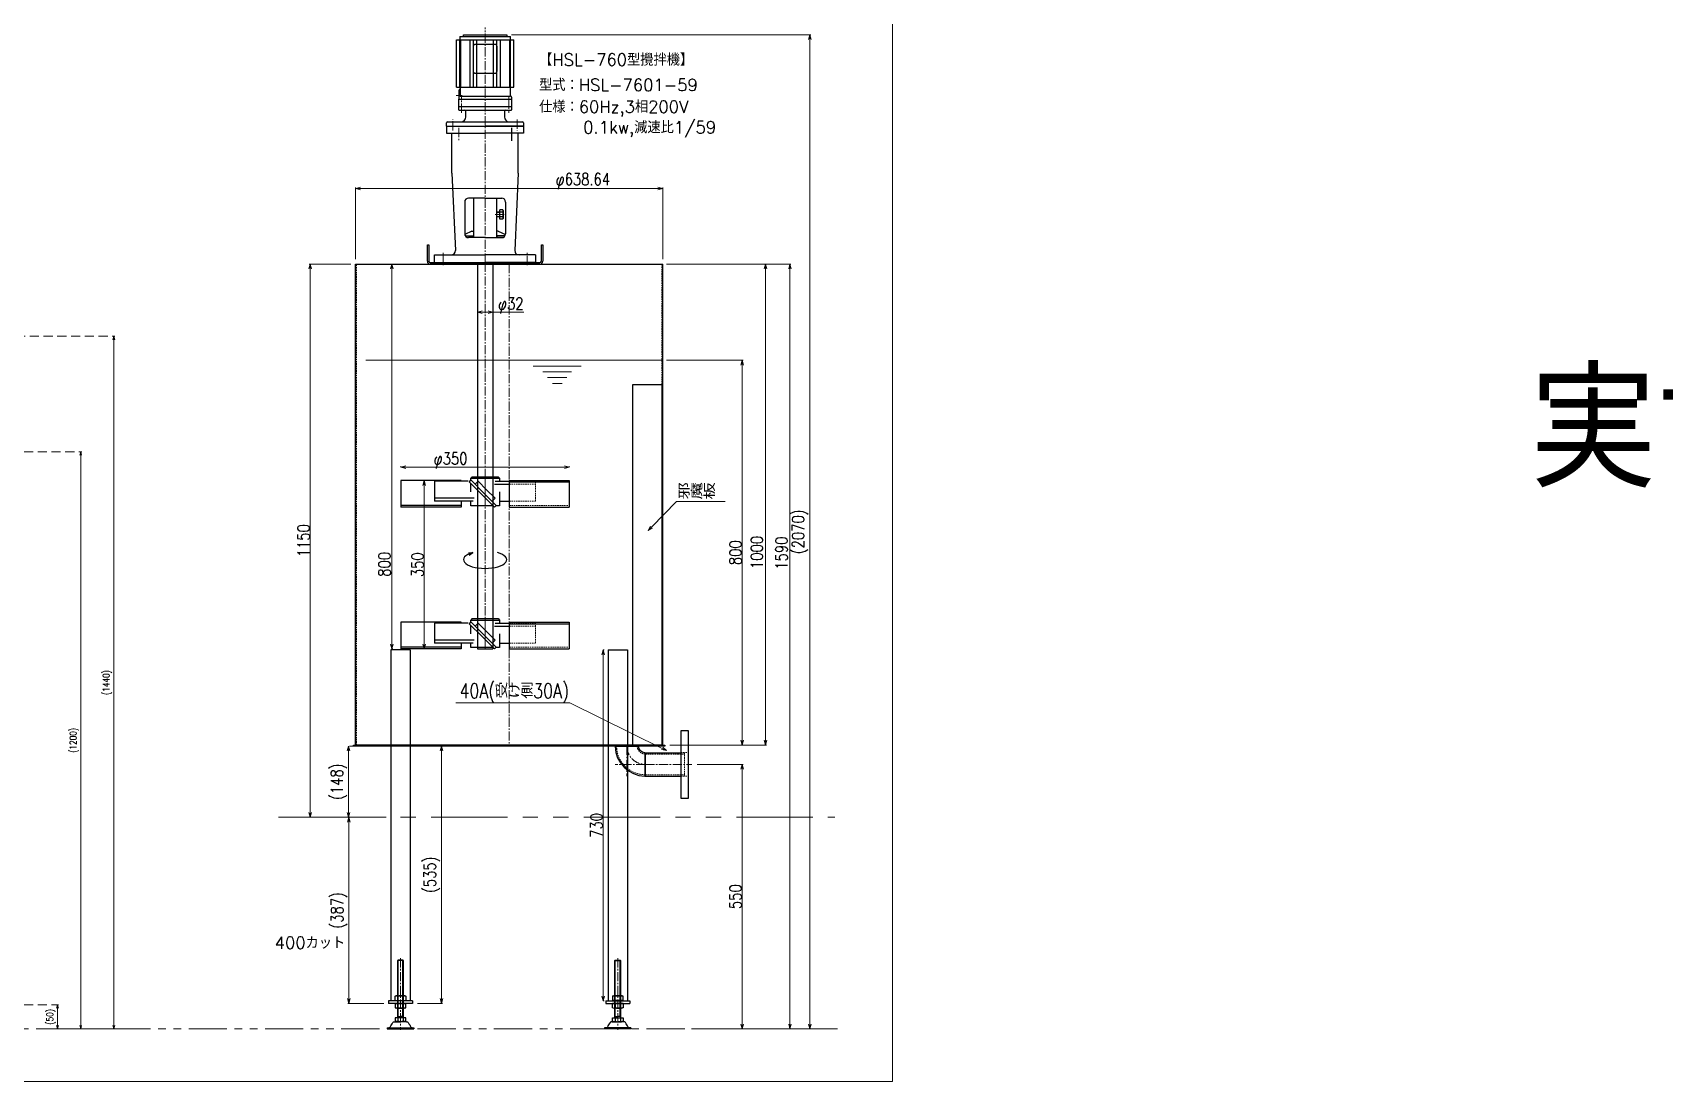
# Model space of a CAD drawing. Header units: millimetres. Extents: x 0 to 10987, y 0 to 7892.
# Drawn here: x 3118 to 6512, y 4115 to 6295 of the extents above; entities that cross this region are included whole.
import ezdxf
from ezdxf import colors
from ezdxf.entities.mleader import LeaderData, LeaderLine
from ezdxf.math import Vec2, Vec3

# ---------------------------------------------------------------- set-up
doc = ezdxf.new("R2010")
doc.units = ezdxf.units.MM
for name, pattern in [('CENTER2', [28.575, 19.05, -3.175, 3.175, -3.175]), ('HIDDEN', [9.525, 6.35, -3.175]), ('HIDDEN2', [4.7625, 3.175, -1.5875]), ('PHANTOM2', [31.75, 15.875, -3.175, 3.175, -3.175, 3.175, -3.175])]:
    doc.linetypes.add(name, pattern=pattern)
for name, color, linetype, lineweight in [('01_外形線', 7, 'Continuous', 25), ('02_細線', 5, 'Continuous', 13), ('03_かくれ線', 6, 'HIDDEN2', 13), ('04_中心線', 1, 'CENTER2', 9), ('05_CENTER', 4, 'CENTER2', 13), ('05_仮想線', 2, 'PHANTOM2', 13), ('06_文字', 7, 'Continuous', 13), ('07_寸法線', 3, 'Continuous', 9)]:
    doc.layers.add(name, color=color, linetype=linetype, lineweight=lineweight)
doc.layers.add('LAY-1', color=7, linetype='Continuous')
doc.styles.add('KSS_TXT', font='txt.shx', dxfattribs={"bigfont": 'extfont2.shx'})
doc.styles.add('寸法用', font='simplex.shx', dxfattribs={"width": 0.8, "bigfont": '@extfont2.shx'})
doc.dimstyles.new('機械製図用', dxfattribs={"dimtxt": 3.5, "dimasz": 3.5, "dimexe": 2, "dimexo": 0, "dimgap": 1.2, "dimtad": 1, "dimdsep": 46, "dimtxsty": '寸法用', "dimblk": 'OPEN30', "dimcen": 0, "dimclrd": 256, "dimclre": 256, "dimclrt": 7, "dimazin": 2, "dimtm": 1e-09, "dimtfac": 0.75, "dimtmove": 0, "dimatfit": 3, "dimldrblk": 'OPEN30', "dimfxl": 1, "dimlwd": -1, "dimlwe": -1, "dimarcsym": 0})

# ---------------------------------------------------------------- blocks, each defined once
blk = doc.blocks.new('A$C2E193E39_1')
at = {"color": 0}
for p, q in [((-11, -8.9), (-11, 0)), ((11, 0), (-11, 0)), ((-5.5, 0), (-5.5, -8.9)), ((5.5, 0), (5.5, -8.9)), ((11, 0), (11, -8.9)), ((-9.943487, -9.509978), (-11, -8.9)), ((8.1147, -10), (-8.114701, -10)), ((11, -8.9), (9.943486, -9.509979))]:
    blk.add_line(p, q, dxfattribs=at)
for centre, radius, start, end in [((-8.114701, -6.342428), 3.657572, 240.000003, 315.632817), ((0, 4.3), 14.3, 247.380133, 292.619864), ((8.1147, -6.342428), 3.657572, 224.367189, 299.999997)]:
    blk.add_arc(centre, radius, start, end, dxfattribs=at)
blk = doc.blocks.new('KC-1275-A-4a_1')
at = {"color": 0}
for p, q in [((-6, 142.1), (-5.1, 143)), ((-6, 142.1), (6, 142.1)), ((-6, 25.5), (-6, 142.1)), ((-5.1, 25.5), (-5.1, 143)), ((-5.1, 143), (5.1, 143)), ((5.1, 25.5), (5.1, 143)), ((5.1, 143), (6, 142.1)), ((6, 142.1), (6, 25.5)), ((-27.5, 2), (-27.5, 0)), ((27.5, 2), (-27.5, 2)), ((27.5, 0), (-27.5, 0)), ((-12.1, 15), (0, 15)), ((-11, 23), (11, 23)), ((-11, 16.1), (-11, 23)), ((-9.9, 15.5), (-11, 16.1)), ((-8.1, 15), (7.8, 15)), ((-6, 23.5), (-6, 25.5)), ((-5.1, 25.5), (-6, 23.9)), ((-5.5, 23), (-5.5, 16.1)), ((-5.1, 25.5), (0, 25.5)), ((5.1, 25.5), (0, 25.5)), ((12.1, 15), (0, 15)), ((5.1, 25.5), (6, 23.9)), ((5.5, 23), (5.5, 16.1)), ((6, 25.5), (6, 23.5)), ((11, 16.1), (9.9, 15.5)), ((11, 23), (11, 16.1)), ((27.5, 2), (27.5, 0))]:
    blk.add_line(p, q, dxfattribs=at)
for centre, radius, start, end in [((-24.3, 5), 3, 270, 335.5609), ((24, -16.9), 50, 143.2455, 155.5609), ((-12.1, 10), 5, 90, 143.2455), ((-8.1, 18.7), 3.66, 240, 315.6328), ((-6.5, 23.5), 0.5, 270, 0), ((0, 29.3), 14.3, 247.3801, 292.6199), ((8.1, 18.7), 3.66, 224.3672, 300), ((6.5, 23.5), 0.5, 180, 270), ((12.1, 10), 5, 36.7545, 90), ((-24, -16.9), 50, 24.4391, 36.7545), ((24.3, 5), 3, 204.4391, 270)]:
    blk.add_arc(centre, radius, start, end, dxfattribs=at)
at = {"layer": '05_CENTER', "color": 0}
blk.add_line((0, 146.8), (0, -1.8), dxfattribs=at)
at = {"color": 0, "xscale": -1, "rotation": 180}
blk.add_blockref('A$C2E193E39_1', (0, 59), dxfattribs=at)
at = {"color": 0}
blk.add_blockref('A$C2E193E39_1', (0, 53), dxfattribs=at)
blk = doc.blocks.new('40A×Sch10S\u300090ES')
at = {"layer": '01_外形線'}
blk.add_lwpolyline([(37.3, 24.3, 0.407082), (-24.3, -37.3), (-23.1, -38.1), (23.1, -38.1), (24.3, -37.3, -0.381524), (37.3, -24.3), (38.1, -23.1), (38.1, 23.1)], format="xyb", close=True, dxfattribs=at)
at = {"layer": '02_細線'}
for p, q in [((37.3, -24.1), (37.3, 24.1)), ((24.1, -37.3), (-24.1, -37.3))]:
    blk.add_line(p, q, dxfattribs=at)
at = {"layer": '03_かくれ線'}
for radius in [59.6, 16.6]:
    blk.add_arc((38.1, -38.1), radius, 90, 180, dxfattribs=at)
at = {"layer": '04_中心線'}
for p, q in [((38.1, 0), (-24.3, 0)), ((0, -38.1), (0, 24.3))]:
    blk.add_line(p, q, dxfattribs=at)
blk.add_arc((38.1, -38.1), 38.1, 90, 180, dxfattribs=at)
blk = doc.blocks.new('_Open30')
at = {"color": 0, "linetype": 'ByBlock', "lineweight": -2}
for p, q in [((-1, 0.27), (0, 0)), ((0, 0), (-1, -0.27)), ((0, 0), (-1, 0))]:
    blk.add_line(p, q, dxfattribs=at)
blk = doc.blocks.new('*D342')
at = {"layer": '07_寸法線', "transparency": 16777216}
for p, q in [((3932, 5363.9), (3934, 5363.9)), ((3932, 5353.9), (3932, 5023.9)), ((3932, 5013.9), (3934, 5013.9))]:
    blk.add_line(p, q, dxfattribs=at)
at = {"layer": 'Defpoints', "color": 0, "transparency": 16777216}
for p in [(3932, 5363.9), (3932, 5013.9), (3932, 5013.9)]:
    blk.add_point(p, dxfattribs=at)
at = {"layer": '07_寸法線', "transparency": 16777216, "xscale": 10, "yscale": 10, "zscale": 10}
for p, rotation in [((3932, 5363.9), 90), ((3932, 5013.9), 270)]:
    blk.add_blockref('_Open30', p, dxfattribs=dict(at, rotation=rotation))
at = {"layer": '07_寸法線', "color": 7, "transparency": 16777216, "insert": (3918.3, 5188.9), "char_height": 25, "attachment_point": 5, "rotation": 90, "style": '寸法用'}
blk.add_mtext('350', dxfattribs=at)
blk = doc.blocks.new('*D343')
at = {"layer": '07_寸法線', "transparency": 16777216}
for p, q in [((4436.2, 5813.9), (4644.3, 5813.9)), ((4642.3, 5803.9), (4642.3, 4823.9)), ((4442.9, 4813.9), (4644.3, 4813.9))]:
    blk.add_line(p, q, dxfattribs=at)
at = {"layer": 'Defpoints', "color": 0, "transparency": 16777216}
for p in [(4426.2, 5813.9), (4432.9, 4813.9), (4642.3, 4813.9)]:
    blk.add_point(p, dxfattribs=at)
at = {"layer": '07_寸法線', "transparency": 16777216, "xscale": 10, "yscale": 10, "zscale": 10}
for p, rotation in [((4642.3, 5813.9), 90), ((4642.3, 4813.9), 270)]:
    blk.add_blockref('_Open30', p, dxfattribs=dict(at, rotation=rotation))
at = {"layer": '07_寸法線', "color": 7, "transparency": 16777216, "insert": (4624.1, 5214.5), "char_height": 25, "attachment_point": 5, "rotation": 90, "style": '寸法用'}
blk.add_mtext('1000', dxfattribs=at)
blk = doc.blocks.new('*D344')
at = {"layer": '07_寸法線', "transparency": 16777216}
for p, q in [((4438.2, 5813.9), (4695, 5813.9)), ((4693, 5803.9), (4693, 4233.8)), ((4488.1, 4223.8), (4695, 4223.8))]:
    blk.add_line(p, q, dxfattribs=at)
at = {"layer": 'Defpoints', "color": 0, "transparency": 16777216}
for p in [(4428.2, 5813.9), (4478.1, 4223.8), (4693, 4223.8)]:
    blk.add_point(p, dxfattribs=at)
at = {"layer": '07_寸法線', "transparency": 16777216, "xscale": 10, "yscale": 10, "zscale": 10}
for p, rotation in [((4693, 5813.9), 90), ((4693, 4223.8), 270)]:
    blk.add_blockref('_Open30', p, dxfattribs=dict(at, rotation=rotation))
at = {"layer": '07_寸法線', "color": 7, "transparency": 16777216, "insert": (4675.4, 5213), "char_height": 25, "attachment_point": 5, "rotation": 90, "style": '寸法用'}
blk.add_mtext('1590', dxfattribs=at)
blk = doc.blocks.new('*D345')
at = {"layer": '07_寸法線', "transparency": 16777216}
for p, q in [((4113.9, 6290.9), (4736.1, 6290.9)), ((4734.1, 6280.9), (4734.1, 4233.8)), ((4488.1, 4223.8), (4736.1, 4223.8))]:
    blk.add_line(p, q, dxfattribs=at)
at = {"layer": 'Defpoints', "color": 0, "transparency": 16777216}
for p in [(4103.9, 6290.9), (4478.1, 4223.8), (4734.1, 4223.8)]:
    blk.add_point(p, dxfattribs=at)
at = {"layer": '07_寸法線', "transparency": 16777216, "xscale": 10, "yscale": 10, "zscale": 10}
for p, rotation in [((4734.1, 6290.9), 90), ((4734.1, 4223.8), 270)]:
    blk.add_blockref('_Open30', p, dxfattribs=dict(at, rotation=rotation))
at = {"layer": '07_寸法線', "color": 7, "transparency": 16777216, "insert": (4713.9, 5257.4), "char_height": 25, "attachment_point": 5, "rotation": 90, "style": '寸法用'}
blk.add_mtext('(2070)', dxfattribs=at)
blk = doc.blocks.new('*D346')
at = {"layer": '07_寸法線', "transparency": 16777216}
for p, q in [((4436.2, 5613.9), (4595.3, 5613.9)), ((4593.3, 4823.9), (4593.3, 5603.9)), ((4442.9, 4813.9), (4595.3, 4813.9))]:
    blk.add_line(p, q, dxfattribs=at)
at = {"layer": 'Defpoints', "color": 0, "transparency": 16777216}
for p in [(4426.2, 5613.9), (4593.3, 5613.9), (4432.9, 4813.9)]:
    blk.add_point(p, dxfattribs=at)
at = {"layer": '07_寸法線', "transparency": 16777216, "xscale": 10, "yscale": 10, "zscale": 10}
for p, rotation in [((4593.3, 5613.9), 90), ((4593.3, 4813.9), 270)]:
    blk.add_blockref('_Open30', p, dxfattribs=dict(at, rotation=rotation))
at = {"layer": '07_寸法線', "color": 7, "transparency": 16777216, "insert": (4579.6, 5213.9), "char_height": 25, "attachment_point": 5, "rotation": 90, "style": '寸法用'}
blk.add_mtext('800', dxfattribs=at)
blk = doc.blocks.new('*D347')
at = {"layer": '07_寸法線', "transparency": 16777216}
for p, q in [((3865.1, 5813.9), (3867.1, 5813.9)), ((3865.1, 5803.9), (3865.1, 5023.9)), ((3865.1, 5013.9), (3867.1, 5013.9))]:
    blk.add_line(p, q, dxfattribs=at)
at = {"layer": 'Defpoints', "color": 0, "transparency": 16777216}
for p in [(3865.1, 5813.9), (3865.1, 5013.9), (3865.1, 5013.9)]:
    blk.add_point(p, dxfattribs=at)
at = {"layer": '07_寸法線', "transparency": 16777216, "xscale": 10, "yscale": 10, "zscale": 10}
for p, rotation in [((3865.1, 5813.9), 90), ((3865.1, 5013.9), 270)]:
    blk.add_blockref('_Open30', p, dxfattribs=dict(at, rotation=rotation))
at = {"layer": '07_寸法線', "color": 7, "transparency": 16777216, "insert": (3849.4, 5189.7), "char_height": 25, "attachment_point": 5, "rotation": 90, "style": '寸法用'}
blk.add_mtext('800', dxfattribs=at)
blk = doc.blocks.new('*D348')
at = {"layer": '07_寸法線', "transparency": 16777216}
for p, q in [((3883.9, 5391.9), (3883.9, 5393.9)), ((3893.9, 5391.9), (4223.9, 5391.9)), ((4233.9, 5391.9), (4233.9, 5393.9))]:
    blk.add_line(p, q, dxfattribs=at)
at = {"layer": 'Defpoints', "color": 0, "transparency": 16777216}
for p in [(3883.9, 5391.9), (4233.9, 5391.9), (4233.9, 5391.9)]:
    blk.add_point(p, dxfattribs=at)
at = {"layer": '07_寸法線', "transparency": 16777216, "xscale": 10, "yscale": 10, "zscale": 10, "rotation": 180}
blk.add_blockref('_Open30', (3883.9, 5391.9), dxfattribs=at)
at = {"layer": '07_寸法線', "transparency": 16777216, "xscale": 10, "yscale": 10, "zscale": 10}
blk.add_blockref('_Open30', (4233.9, 5391.9), dxfattribs=at)
at = {"layer": '07_寸法線', "color": 7, "transparency": 16777216, "insert": (3987, 5405.6), "char_height": 25, "attachment_point": 5, "style": '寸法用'}
blk.add_mtext('φ350', dxfattribs=at)
blk = doc.blocks.new('*D349')
at = {"layer": '07_寸法線', "transparency": 16777216}
for p, q in [((4042.9, 5713.9), (4042.9, 5715.9)), ((4052.9, 5713.9), (4064.9, 5713.9)), ((4074.9, 5713.9), (4074.9, 5715.9)), ((4074.9, 5713.9), (4139.6, 5713.9))]:
    blk.add_line(p, q, dxfattribs=at)
at = {"layer": 'Defpoints', "color": 0, "transparency": 16777216}
for p in [(4042.9, 5713.9), (4074.9, 5713.9), (4074.9, 5713.9)]:
    blk.add_point(p, dxfattribs=at)
at = {"layer": '07_寸法線', "transparency": 16777216, "xscale": 10, "yscale": 10, "zscale": 10, "rotation": 180}
blk.add_blockref('_Open30', (4042.9, 5713.9), dxfattribs=at)
at = {"layer": '07_寸法線', "transparency": 16777216, "xscale": 10, "yscale": 10, "zscale": 10}
blk.add_blockref('_Open30', (4074.9, 5713.9), dxfattribs=at)
at = {"layer": '07_寸法線', "color": 7, "transparency": 16777216, "insert": (4112.3, 5727.6), "char_height": 25, "attachment_point": 5, "style": '寸法用'}
blk.add_mtext('φ32', dxfattribs=at)
blk = doc.blocks.new('*D350')
at = {"layer": '07_寸法線', "transparency": 16777216}
for p, q in [((4499.9, 4773.8), (4595.3, 4773.8)), ((4593.3, 4763.8), (4593.3, 4233.8)), ((4488.1, 4223.8), (4595.3, 4223.8))]:
    blk.add_line(p, q, dxfattribs=at)
at = {"layer": 'Defpoints', "color": 0, "transparency": 16777216}
for p in [(4489.9, 4773.8), (4478.1, 4223.8), (4593.3, 4223.8)]:
    blk.add_point(p, dxfattribs=at)
at = {"layer": '07_寸法線', "transparency": 16777216, "xscale": 10, "yscale": 10, "zscale": 10}
for p, rotation in [((4593.3, 4773.8), 90), ((4593.3, 4223.8), 270)]:
    blk.add_blockref('_Open30', p, dxfattribs=dict(at, rotation=rotation))
at = {"layer": '07_寸法線', "color": 7, "transparency": 16777216, "insert": (4579.6, 4498.8), "char_height": 25, "attachment_point": 5, "rotation": 90, "style": '寸法用'}
blk.add_mtext('550', dxfattribs=at)
blk = doc.blocks.new('*D351')
at = {"layer": '07_寸法線', "transparency": 16777216}
for p, q in [((4304.2, 5011.9), (4306.2, 5011.9)), ((4304.2, 5001.9), (4304.2, 4291.9)), ((4304.2, 4281.9), (4306.2, 4281.9))]:
    blk.add_line(p, q, dxfattribs=at)
at = {"layer": 'Defpoints', "color": 0, "transparency": 16777216}
for p in [(4304.2, 5011.9), (4304.2, 4281.9), (4304.2, 4281.9)]:
    blk.add_point(p, dxfattribs=at)
at = {"layer": '07_寸法線', "transparency": 16777216, "xscale": 10, "yscale": 10, "zscale": 10}
for p, rotation in [((4304.2, 5011.9), 90), ((4304.2, 4281.9), 270)]:
    blk.add_blockref('_Open30', p, dxfattribs=dict(at, rotation=rotation))
at = {"layer": '07_寸法線', "color": 7, "transparency": 16777216, "insert": (4290.5, 4646.9), "char_height": 25, "attachment_point": 5, "rotation": 90, "style": '寸法用'}
blk.add_mtext('730', dxfattribs=at)
blk = doc.blocks.new('*D352')
at = {"layer": '07_寸法線', "transparency": 16777216}
for p, q in [((3789.5, 5823.9), (3789.5, 5973)), ((3799.5, 5971), (4418.2, 5971)), ((4428.2, 5823.9), (4428.2, 5973))]:
    blk.add_line(p, q, dxfattribs=at)
at = {"layer": 'Defpoints', "color": 0, "transparency": 16777216}
for p in [(4428.2, 5971), (3789.5, 5813.9), (4428.2, 5813.9)]:
    blk.add_point(p, dxfattribs=at)
at = {"layer": '07_寸法線', "transparency": 16777216, "xscale": 10, "yscale": 10, "zscale": 10, "rotation": 180}
blk.add_blockref('_Open30', (3789.5, 5971), dxfattribs=at)
at = {"layer": '07_寸法線', "transparency": 16777216, "xscale": 10, "yscale": 10, "zscale": 10}
blk.add_blockref('_Open30', (4428.2, 5971), dxfattribs=at)
at = {"layer": '07_寸法線', "color": 7, "transparency": 16777216, "insert": (4262.1, 5986.3), "char_height": 25, "attachment_point": 5, "style": '寸法用'}
blk.add_mtext('φ638.64', dxfattribs=at)
blk = doc.blocks.new('*D354')
at = {"layer": '07_寸法線', "transparency": 16777216}
for p, q in [((3779.5, 5813.9), (3693.1, 5813.9)), ((3695.1, 5803.9), (3695.1, 4673.9)), ((3765.2, 4663.9), (3693.1, 4663.9))]:
    blk.add_line(p, q, dxfattribs=at)
at = {"layer": 'Defpoints', "color": 0, "transparency": 16777216}
for p in [(3789.5, 5813.9), (3695.1, 4663.9), (3775.2, 4663.9)]:
    blk.add_point(p, dxfattribs=at)
at = {"layer": '07_寸法線', "transparency": 16777216, "xscale": 10, "yscale": 10, "zscale": 10}
for p, rotation in [((3695.1, 5813.9), 90), ((3695.1, 4663.9), 270)]:
    blk.add_blockref('_Open30', p, dxfattribs=dict(at, rotation=rotation))
at = {"layer": '07_寸法線', "color": 7, "transparency": 16777216, "insert": (3681.4, 5238.9), "char_height": 25, "attachment_point": 5, "rotation": 90, "style": '寸法用'}
blk.add_mtext('1150', dxfattribs=at)
blk = doc.blocks.new('*D355')
at = {"layer": '07_寸法線', "transparency": 16777216}
for p, q in [((3774.9, 4801.9), (3774.9, 4673.9)), ((3784.9, 4811.9), (3776.9, 4811.9)), ((3784.9, 4663.9), (3776.9, 4663.9))]:
    blk.add_line(p, q, dxfattribs=at)
at = {"layer": 'Defpoints', "color": 0, "transparency": 16777216}
for p in [(3774.9, 4811.9), (3774.9, 4663.9), (3774.9, 4663.9)]:
    blk.add_point(p, dxfattribs=at)
at = {"layer": '07_寸法線', "transparency": 16777216, "xscale": 10, "yscale": 10, "zscale": 10}
for p, rotation in [((3774.9, 4811.9), 90), ((3774.9, 4663.9), 270)]:
    blk.add_blockref('_Open30', p, dxfattribs=dict(at, rotation=rotation))
at = {"layer": '07_寸法線', "color": 7, "transparency": 16777216, "insert": (3754.6, 4737.9), "char_height": 25, "attachment_point": 5, "rotation": 90, "style": '寸法用'}
blk.add_mtext('(148)', dxfattribs=at)
blk = doc.blocks.new('*D375')
at = {"layer": '07_寸法線', "color": 4, "linetype": 'HIDDEN', "ltscale": 3, "transparency": 16777216}
blk.add_line((2871.1, 4273.8), (3171.5, 4273.8), dxfattribs=at)
at = {"layer": '07_寸法線', "color": 4, "ltscale": 3, "transparency": 16777216}
for p, q in [((3169.5, 4266.8), (3169.5, 4230.8)), ((3362.1, 4223.8), (3167.5, 4223.8))]:
    blk.add_line(p, q, dxfattribs=at)
at = {"layer": 'Defpoints', "color": 0, "linetype": 'HIDDEN', "ltscale": 3, "transparency": 16777216}
for p in [(2869.1, 4273.8), (3169.5, 4223.8), (3364.1, 4223.8)]:
    blk.add_point(p, dxfattribs=at)
at = {"layer": '07_寸法線', "color": 4, "linetype": 'HIDDEN', "ltscale": 3, "transparency": 16777216, "xscale": 7, "yscale": 7, "zscale": 7}
for p, rotation in [((3169.5, 4273.8), 90), ((3169.5, 4223.8), 270)]:
    blk.add_blockref('_Open30', p, dxfattribs=dict(at, rotation=rotation))
at = {"layer": '07_寸法線', "color": 4, "linetype": 'HIDDEN', "ltscale": 3, "transparency": 16777216, "insert": (3155.8, 4248.8), "char_height": 14, "attachment_point": 5, "rotation": 90, "style": '寸法用'}
blk.add_mtext('(50)', dxfattribs=at)
blk = doc.blocks.new('*D376')
at = {"layer": '07_寸法線', "color": 4, "linetype": 'HIDDEN', "ltscale": 3, "transparency": 16777216}
blk.add_line((2826.1, 5663.8), (3288.6, 5663.8), dxfattribs=at)
at = {"layer": '07_寸法線', "color": 4, "ltscale": 3, "transparency": 16777216}
for p, q in [((3286.6, 5656.8), (3286.6, 4230.8)), ((3362.1, 4223.8), (3284.6, 4223.8))]:
    blk.add_line(p, q, dxfattribs=at)
at = {"layer": 'Defpoints', "color": 0, "linetype": 'HIDDEN', "ltscale": 3, "transparency": 16777216}
for p in [(2824.1, 5663.8), (3286.6, 4223.8), (3364.1, 4223.8)]:
    blk.add_point(p, dxfattribs=at)
at = {"layer": '07_寸法線', "color": 4, "linetype": 'HIDDEN', "ltscale": 3, "transparency": 16777216, "xscale": 7, "yscale": 7, "zscale": 7}
for p, rotation in [((3286.6, 5663.8), 90), ((3286.6, 4223.8), 270)]:
    blk.add_blockref('_Open30', p, dxfattribs=dict(at, rotation=rotation))
at = {"layer": '07_寸法線', "color": 4, "linetype": 'HIDDEN', "ltscale": 3, "transparency": 16777216, "insert": (3273, 4943.8), "char_height": 14, "attachment_point": 5, "rotation": 90, "style": '寸法用'}
blk.add_mtext('(1440)', dxfattribs=at)
blk = doc.blocks.new('*D374')
at = {"layer": '07_寸法線', "color": 4, "linetype": 'HIDDEN', "ltscale": 3, "transparency": 16777216}
blk.add_line((2871.1, 5423.8), (3219.7, 5423.8), dxfattribs=at)
at = {"layer": '07_寸法線', "color": 4, "ltscale": 3, "transparency": 16777216}
for p, q in [((3217.7, 5416.8), (3217.7, 4230.8)), ((3362.1, 4223.8), (3215.7, 4223.8))]:
    blk.add_line(p, q, dxfattribs=at)
at = {"layer": 'Defpoints', "color": 0, "linetype": 'HIDDEN', "ltscale": 3, "transparency": 16777216}
for p in [(2869.1, 5423.8), (3217.7, 4223.8), (3364.1, 4223.8)]:
    blk.add_point(p, dxfattribs=at)
at = {"layer": '07_寸法線', "color": 4, "linetype": 'HIDDEN', "ltscale": 3, "transparency": 16777216, "xscale": 7, "yscale": 7, "zscale": 7}
for p, rotation in [((3217.7, 5423.8), 90), ((3217.7, 4223.8), 270)]:
    blk.add_blockref('_Open30', p, dxfattribs=dict(at, rotation=rotation))
at = {"layer": '07_寸法線', "color": 4, "linetype": 'HIDDEN', "ltscale": 3, "transparency": 16777216, "insert": (3204.1, 4823.8), "char_height": 14, "attachment_point": 5, "rotation": 90, "style": '寸法用'}
blk.add_mtext('(1200)', dxfattribs=at)
blk = doc.blocks.new('*D380')
at = {"layer": '07_寸法線', "transparency": 16777216}
for p, q in [((3852.9, 4663.9), (3773.2, 4663.9)), ((3775.2, 4653.9), (3775.2, 4286.9)), ((3847.9, 4276.9), (3773.2, 4276.9))]:
    blk.add_line(p, q, dxfattribs=at)
at = {"layer": 'Defpoints', "color": 0, "transparency": 16777216}
for p in [(3862.9, 4663.9), (3775.2, 4276.9), (3857.9, 4276.9)]:
    blk.add_point(p, dxfattribs=at)
at = {"layer": '07_寸法線', "transparency": 16777216, "xscale": 10, "yscale": 10, "zscale": 10}
for p, rotation in [((3775.2, 4663.9), 90), ((3775.2, 4276.9), 270)]:
    blk.add_blockref('_Open30', p, dxfattribs=dict(at, rotation=rotation))
at = {"layer": '07_寸法線', "color": 7, "transparency": 16777216, "insert": (3755, 4470.4), "char_height": 25, "attachment_point": 5, "rotation": 90, "style": '寸法用'}
blk.add_mtext('(387)', dxfattribs=at)
blk = doc.blocks.new('*D381')
at = {"layer": '07_寸法線', "transparency": 16777216}
for p, q in [((3950.1, 4811.9), (3970.4, 4811.9)), ((3968.4, 4801.9), (3968.4, 4286.9)), ((3917.9, 4276.9), (3970.4, 4276.9))]:
    blk.add_line(p, q, dxfattribs=at)
at = {"layer": 'Defpoints', "color": 0, "transparency": 16777216}
for p in [(3940.1, 4811.9), (3907.9, 4276.9), (3968.4, 4276.9)]:
    blk.add_point(p, dxfattribs=at)
at = {"layer": '07_寸法線', "transparency": 16777216, "xscale": 10, "yscale": 10, "zscale": 10}
for p, rotation in [((3968.4, 4811.9), 90), ((3968.4, 4276.9), 270)]:
    blk.add_blockref('_Open30', p, dxfattribs=dict(at, rotation=rotation))
at = {"layer": '07_寸法線', "color": 7, "transparency": 16777216, "insert": (3948.1, 4544.4), "char_height": 25, "attachment_point": 5, "rotation": 90, "style": '寸法用'}
blk.add_mtext('(535)', dxfattribs=at)

msp = doc.modelspace()

# ---------------------------------------------------------------- linework, layer by layer
msp.add_line((3789.543, 5813.938), (4428.181, 5813.938))
at = {"layer": '01_外形線'}
for p, q in [((3999.362, 6279.938), (4118.362, 6279.938)), ((3999.362, 6181.938), (3999.362, 6279.938)), ((4006.112, 6286.938), (4111.612, 6286.938)), ((4006.112, 6286.938), (4006.112, 6279.937)), ((4006.433, 6181.938), (4006.433, 6279.938)), ((4006.753, 6181.938), (4006.753, 6279.938)), ((4008.331, 6181.938), (4008.331, 6279.938)), ((4013.862, 6290.938), (4103.862, 6290.938)), ((4013.862, 6286.938), (4013.862, 6290.938)), ((4027.863, 6181.938), (4027.863, 6279.938)), ((4034.863, 6181.938), (4034.863, 6279.938)), ((4041.863, 6181.938), (4041.863, 6279.938)), ((4075.861, 6279.938), (4075.861, 6181.938)), ((4082.861, 6279.938), (4082.861, 6181.938)), ((4089.861, 6279.938), (4089.861, 6181.938)), ((4103.862, 6290.938), (4103.862, 6286.938)), ((4109.393, 6279.938), (4109.393, 6181.938)), ((4110.971, 6279.938), (4110.971, 6181.938)), ((4111.29, 6279.938), (4111.29, 6181.938)), ((4111.612, 6279.938), (4111.612, 6286.938)), ((4118.362, 6181.938), (4118.362, 6279.938)), ((4033.862, 6265.748), (4033.862, 6215.748)), ((4078.862, 6270.748), (4038.862, 6270.748)), ((4083.862, 6215.748), (4083.862, 6265.748)), ((3999.362, 6181.938), (4118.362, 6181.938)), ((4006.862, 6181.938), (4006.862, 6164.811)), ((4038.862, 6210.748), (4078.862, 6210.748)), ((4110.862, 6181.938), (4110.862, 6164.811)), ((4003.862, 6173.938), (4003.862, 6156.938)), ((4003.862, 6156.938), (4113.862, 6156.938)), ((4003.862, 6134.938), (4003.862, 6156.938)), ((4006.862, 6162.938), (4110.862, 6162.938)), ((4113.862, 6160.938), (4113.862, 6156.938)), ((4113.862, 6156.938), (4113.862, 6134.938)), ((3980.862, 6109.938), (4058.862, 6109.938)), ((4003.862, 6141.938), (4058.862, 6141.938)), ((4004.862, 6133.938), (4058.862, 6133.938)), ((4018.862, 6119.938), (4018.862, 6130.938)), ((4058.862, 6141.938), (4113.862, 6141.938)), ((4058.862, 6133.938), (4112.862, 6133.938)), ((4058.862, 6109.938), (4136.862, 6109.938)), ((4098.862, 6130.938), (4098.862, 6119.938)), ((3978.862, 6100.938), (3978.862, 6107.938)), ((3978.862, 6100.938), (3978.862, 6085.938)), ((3978.862, 6100.938), (4058.862, 6100.938)), ((3978.862, 6100.938), (4058.862, 6100.938)), ((3978.862, 6100.938), (4058.862, 6100.938)), ((3978.862, 6100.938), (4058.862, 6100.938)), ((3978.862, 6085.938), (4058.862, 6085.938)), ((3989.862, 6002.938), (3989.862, 6085.938)), ((3989.862, 6085.938), (4009.362, 6085.938)), ((4138.862, 6100.938), (4058.862, 6100.938)), ((4058.862, 6100.938), (4138.862, 6100.938)), ((4138.862, 6100.938), (4058.862, 6100.938)), ((4058.862, 6100.938), (4138.862, 6100.938)), ((4138.862, 6085.938), (4058.862, 6085.938)), ((4127.862, 6085.938), (4108.362, 6085.938)), ((4113.862, 6096.938), (4113.862, 6070.438)), ((4127.862, 6002.938), (4127.862, 6085.938)), ((4138.862, 6107.938), (4138.862, 6100.938)), ((4138.862, 6100.938), (4138.862, 6085.938)), ((3989.862, 6002.938), (3997.352, 5842.357)), ((4127.862, 6002.938), (4120.372, 5842.357)), ((4016.362, 5942.938), (4016.362, 5876.938)), ((4058.862, 5950.938), (4024.362, 5950.938)), ((4034.862, 5950.938), (4034.862, 5869.938)), ((4058.862, 5950.938), (4093.362, 5950.938)), ((4082.862, 5950.938), (4082.862, 5869.938)), ((4101.362, 5942.938), (4101.362, 5876.938)), ((4089.337, 5921.938), (4082.862, 5921.938)), ((4089.337, 5911.938), (4082.862, 5911.938)), ((4089.337, 5907.293), (4089.337, 5926.891)), ((4095.805, 5926.891), (4089.337, 5926.891)), ((4095.807, 5921.992), (4089.337, 5921.992)), ((4095.807, 5912.192), (4089.337, 5912.192)), ((4095.807, 5907.293), (4089.337, 5907.293)), ((4096.743, 5925.27), (4095.807, 5926.891)), ((4096.743, 5908.914), (4095.807, 5907.293)), ((4096.743, 5925.27), (4096.743, 5908.914)), ((4031.362, 5882.538), (4016.476, 5875.591)), ((4017.68, 5872.538), (4034.862, 5872.538)), ((4031.362, 5882.538), (4034.862, 5882.538)), ((4086.362, 5882.538), (4082.862, 5882.538)), ((4100.043, 5872.538), (4082.862, 5872.538)), ((4086.362, 5882.538), (4101.248, 5875.591)), ((3938.862, 5819.938), (3938.862, 5853.938)), ((3938.862, 5853.938), (3941.862, 5853.938)), ((3941.862, 5853.938), (3941.862, 5819.938)), ((4022.069, 5869.273), (4033.362, 5869.938)), ((4058.862, 5868.938), (4024.362, 5868.938)), ((4035.112, 5869.938), (4033.362, 5869.938)), ((4058.862, 5868.938), (4093.362, 5868.938)), ((4082.612, 5869.938), (4084.362, 5869.938)), ((4095.655, 5869.273), (4084.362, 5869.938)), ((4175.862, 5853.938), (4178.862, 5853.938)), ((4175.862, 5819.938), (4175.862, 5853.938)), ((4178.862, 5853.938), (4178.862, 5819.938)), ((3789.543, 4813.938), (3789.543, 5813.938)), ((3944.862, 5816.938), (4172.862, 5816.938)), ((4172.862, 5813.938), (3944.862, 5813.938)), ((3953.862, 5816.938), (3953.862, 5832.938)), ((3953.862, 5832.938), (4058.862, 5832.938)), ((3953.862, 5816.938), (4058.862, 5816.938)), ((3987.956, 5832.938), (3988.362, 5832.938)), ((4042.862, 5816.938), (4042.862, 5013.938)), ((4163.862, 5832.938), (4058.862, 5832.938)), ((4163.862, 5816.938), (4058.862, 5816.938)), ((4074.862, 5816.938), (4074.862, 5013.938)), ((4129.768, 5832.938), (4129.362, 5832.938)), ((4163.862, 5832.938), (4163.862, 5816.938)), ((4428.181, 4813.938), (4428.181, 5813.938)), ((3883.862, 5363.937), (3883.862, 5308.731)), ((4008.862, 5363.937), (3883.862, 5363.937)), ((4008.862, 5362.471), (4008.862, 5363.937)), ((4031.862, 5371.611), (4028.862, 5368.611)), ((4028.862, 5368.611), (4088.862, 5368.611)), ((4028.862, 5363.937), (4028.862, 5368.611)), ((4031.862, 5371.611), (4085.862, 5371.611)), ((4085.862, 5371.611), (4088.862, 5368.611)), ((4088.862, 5368.611), (4088.862, 5362.471)), ((4108.862, 5363.937), (4233.862, 5363.937)), ((4108.862, 5363.937), (4108.862, 5308.731)), ((4233.862, 5363.937), (4233.862, 5308.731)), ((3953.862, 5362.471), (3953.862, 5320.752)), ((4023.409, 5362.471), (3953.862, 5362.471)), ((4028.862, 5340.111), (4028.862, 5358.176)), ((4044.366, 5362.471), (4038.002, 5356.107)), ((4062.044, 5344.793), (4044.366, 5362.471)), ((4079.721, 5327.116), (4062.044, 5344.793)), ((4078.381, 5356.107), (4108.862, 5356.107)), ((4079.668, 5362.471), (4108.862, 5362.471)), ((4088.862, 5340.111), (4088.862, 5311.611)), ((4108.862, 5361.057), (4233.862, 5361.057)), ((4008.862, 5312.266), (3883.862, 5312.266)), ((4008.862, 5308.731), (3883.862, 5308.731)), ((4035.918, 5327.116), (3953.862, 5327.116)), ((4033.789, 5320.752), (3953.862, 5320.752)), ((4008.862, 5320.752), (4008.862, 5308.731)), ((4028.862, 5311.611), (4028.862, 5320.752)), ((4075.427, 5311.611), (4028.862, 5311.611)), ((4073.357, 5320.752), (4079.721, 5327.116)), ((4088.862, 5311.611), (4081.188, 5311.611)), ((4088.862, 5320.752), (4108.862, 5320.752)), ((4108.862, 5308.731), (4233.862, 5308.731)), ((3883.862, 5069.144), (3883.862, 5013.937)), ((4008.862, 5069.144), (3883.862, 5069.144)), ((3953.862, 5067.677), (3953.862, 5025.958)), ((4023.409, 5067.677), (3953.862, 5067.677)), ((4008.862, 5067.677), (4008.862, 5069.144)), ((4031.862, 5076.818), (4028.862, 5073.818)), ((4028.862, 5073.818), (4088.862, 5073.818)), ((4028.862, 5069.144), (4028.862, 5073.818)), ((4028.862, 5045.318), (4028.862, 5063.383)), ((4031.862, 5076.818), (4085.862, 5076.818)), ((4044.366, 5067.677), (4038.002, 5061.313)), ((4062.044, 5050), (4044.366, 5067.677)), ((4078.381, 5061.313), (4108.862, 5061.313)), ((4079.668, 5067.677), (4108.862, 5067.677)), ((4085.862, 5076.818), (4088.862, 5073.818)), ((4088.862, 5073.818), (4088.862, 5067.677)), ((4108.862, 5069.144), (4233.862, 5069.144)), ((4108.862, 5069.144), (4108.862, 5013.937)), ((4108.862, 5066.263), (4233.862, 5066.263)), ((4233.862, 5069.144), (4233.862, 5013.937)), ((4035.918, 5032.322), (3953.862, 5032.322)), ((4033.789, 5025.958), (3953.862, 5025.958)), ((4008.862, 5025.958), (4008.862, 5013.937)), ((4028.862, 5016.818), (4028.862, 5025.958)), ((4079.721, 5032.322), (4062.044, 5050)), ((4073.357, 5025.958), (4079.721, 5032.322)), ((4088.862, 5045.318), (4088.862, 5016.818)), ((4088.862, 5025.958), (4108.862, 5025.958)), ((4008.862, 5017.473), (3883.862, 5017.473)), ((4008.862, 5013.937), (3883.862, 5013.937)), ((4075.427, 5016.818), (4028.862, 5016.818)), ((4042.862, 5013.938), (4074.862, 5013.938)), ((4088.862, 5016.818), (4081.188, 5016.818)), ((4108.862, 5013.937), (4233.862, 5013.937)), ((4465.907, 4843.838), (4465.907, 4703.838)), ((4481.907, 4843.838), (4465.907, 4843.838)), ((4481.907, 4703.838), (4481.907, 4843.838)), ((4428.181, 4813.938), (3789.543, 4813.938)), ((4391.911, 4798.138), (4391.911, 4749.538)), ((4391.911, 4798.138), (4465.907, 4798.138)), ((4391.911, 4798.138), (4391.911, 4749.538)), ((4391.911, 4749.538), (4465.907, 4749.538)), ((4465.907, 4703.838), (4481.907, 4703.838))]:
    msp.add_line(p, q, dxfattribs=at)
at = {"layer": '01_外形線', "transparency": 33554559}
for p, q in [((3862.914, 5011.938), (3862.914, 4281.938)), ((3902.914, 5011.938), (3862.914, 5011.938)), ((3902.914, 5011.938), (3902.914, 4281.938)), ((4314.81, 5011.938), (4314.81, 4281.938)), ((4314.81, 5011.938), (4354.81, 5011.938)), ((4354.81, 5011.938), (4354.81, 4281.938)), ((3907.914, 4281.938), (3857.914, 4281.938)), ((3857.914, 4281.938), (3857.914, 4276.938)), ((3907.914, 4276.938), (3857.914, 4276.938)), ((3902.914, 4281.938), (3862.914, 4281.938)), ((3907.914, 4281.938), (3907.914, 4276.938)), ((4309.81, 4281.938), (4359.81, 4281.938)), ((4309.81, 4281.938), (4309.81, 4276.938)), ((4309.81, 4276.938), (4359.81, 4276.938)), ((4314.81, 4281.938), (4354.81, 4281.938)), ((4359.81, 4281.938), (4359.81, 4276.938))]:
    msp.add_line(p, q, dxfattribs=at)
at = {"layer": '01_外形線'}
for points in [[(4366.181, 5563.938), (4426.181, 5563.938), (4426.181, 4813.938), (4366.181, 4813.938), (4366.181, 5563.938)], [(4052.144, 5334.894), (4078.307, 5308.731), (4081.843, 5312.266), (4055.68, 5338.429), (4029.517, 5364.592), (4025.981, 5361.057), (4052.144, 5334.894)], [(4052.144, 5040.1), (4078.307, 5013.937), (4081.843, 5017.473), (4055.68, 5043.636), (4029.517, 5069.799), (4025.981, 5066.263), (4052.144, 5040.1)]]:
    msp.add_lwpolyline(points, dxfattribs=at)
msp.add_lwpolyline([(3784.862, 4813.938), (4432.862, 4813.938), (4432.862, 4811.938), (3784.862, 4811.938)], close=True, dxfattribs=at)
for centre, radius, start, end in [((4038.862, 6265.748), 5, 90, 180), ((4078.862, 6265.748), 5, 0, 90), ((4038.862, 6215.748), 5, 180, 270), ((4078.862, 6215.748), 5, 270, 0), ((4003.862, 6179.134), 3, 300.00026, 0), ((4006.862, 6173.938), 3, 120.000256, 180), ((4005.862, 6160.938), 2, 104.477292, 180), ((4004.862, 6164.811), 2, 284.47729, 0), ((4112.862, 6164.811), 2, 180, 255.52271), ((4111.862, 6160.938), 2, 0, 75.52271), ((3980.862, 6107.938), 2, 90, 180), ((4004.862, 6134.938), 1, 180, 270), ((4008.862, 6119.938), 10, 270, 0), ((4015.862, 6130.938), 3, 0, 90), ((4101.862, 6130.938), 3, 90, 180), ((4108.862, 6119.938), 10, 180, 270), ((4112.862, 6134.938), 1, 270, 0), ((4136.862, 6107.938), 2, 0, 90), ((4024.362, 5942.938), 8, 90, 180), ((4093.362, 5942.938), 8, 0, 90), ((4090.19, 5925.369), 6.551, 328.982795, 359.131376), ((4090.19, 5908.815), 6.551, 0.868681, 31.017205), ((4083.444, 5917.092), 13.299, 338.379859, 21.617145), ((4024.362, 5876.938), 8, 180, 270), ((4093.362, 5876.938), 8, 270, 0), ((3988.362, 5841.938), 9, 270, 0), ((4129.362, 5841.938), 9, 180, 270), ((3944.862, 5819.938), 6, 180, 270), ((3944.862, 5819.938), 3, 180, 270), ((4172.862, 5819.938), 6, 270, 0), ((4172.862, 5819.938), 3, 270, 0)]:
    msp.add_arc(centre, radius, start, end, dxfattribs=at)
msp.add_ellipse((4058.862, 5199.286), major_axis=(45, 0), ratio=0.4, start_param=2.17668745, end_param=7.24809052, dxfattribs=at)
at = {"layer": '02_細線'}
for p, q in [((4089.337, 5920.938), (4082.862, 5920.938)), ((4089.337, 5912.938), (4082.862, 5912.938)), ((3810.862, 5613.938), (4426.181, 5613.938)), ((4158.862, 5601.938), (4258.862, 5601.938)), ((4178.862, 5589.938), (4238.862, 5589.938)), ((4188.862, 5577.938), (4228.862, 5577.938)), ((4198.862, 5565.938), (4218.862, 5565.938))]:
    msp.add_line(p, q, dxfattribs=at)
at = {"layer": '03_かくれ線'}
for p, q in [((3791.543, 4813.938), (3791.543, 5813.938)), ((4426.181, 5813.938), (4426.181, 4813.938)), ((4108.862, 5362.471), (4163.862, 5362.471)), ((4108.862, 5356.107), (4163.862, 5356.107)), ((4163.862, 5362.471), (4163.862, 5320.752)), ((4108.862, 5320.752), (4163.862, 5320.752)), ((4108.862, 5312.266), (4233.862, 5312.266)), ((4108.862, 5067.677), (4163.862, 5067.677)), ((4108.862, 5061.313), (4163.862, 5061.313)), ((4163.862, 5067.677), (4163.862, 5025.958)), ((4108.862, 5025.958), (4163.862, 5025.958)), ((4108.862, 5017.473), (4233.862, 5017.473)), ((4391.911, 4795.338), (4473.907, 4795.338)), ((4465.907, 4798.388), (4481.907, 4798.388)), ((4473.907, 4798.138), (4465.907, 4798.138)), ((4473.907, 4798.138), (4473.907, 4749.538)), ((4391.911, 4752.338), (4473.907, 4752.338)), ((4473.907, 4749.538), (4465.907, 4749.538)), ((4465.907, 4749.288), (4481.907, 4749.288))]:
    msp.add_line(p, q, dxfattribs=at)
at = {"layer": '04_中心線'}
for p, q in [((4058.862, 5816.938), (4058.862, 6305.938)), ((3998.363, 6164.438), (4011.46, 6164.438)), ((4009.862, 6128.668), (4009.862, 6162.006)), ((4107.862, 6162.006), (4107.862, 6128.668)), ((3991.862, 6091.938), (3991.862, 6114.381)), ((4125.862, 6114.381), (4125.862, 6091.938)), ((4003.862, 6096.938), (4003.862, 6070.438)), ((4113.862, 6096.938), (4113.862, 6070.438)), ((4098.737, 5916.938), (4079.344, 5916.938)), ((3971.362, 5811.938), (3971.362, 5837.938)), ((4146.362, 5811.938), (4146.362, 5837.938)), ((4058.862, 5816.938), (4058.862, 5013.938)), ((4108.862, 5813.938), (4108.862, 4813.938)), ((4058.862, 5371.611), (4058.862, 5311.611)), ((4058.862, 5076.818), (4058.862, 5016.818)), ((4391.911, 4773.838), (4488.567, 4773.838))]:
    msp.add_line(p, q, dxfattribs=at)
at = {"layer": '05_仮想線', "ltscale": 10}
msp.add_line((3629.053, 4663.938), (4785.966, 4663.938), dxfattribs=at)
at = {"layer": '05_仮想線', "ltscale": 5}
msp.add_line((4791.664, 4223.838), (722.359, 4223.838), dxfattribs=at)
at = {"layer": 'Defpoints', "color": 3, "lineweight": 0}
msp.add_lwpolyline([(4906.487, 4114.794), (552.041, 4114.794), (552.041, 7172.84), (4906.487, 7172.84)], close=True, dxfattribs=at)
at = {"layer": 'LAY-1', "linetype": 'Continuous'}
for p in [(4024.269, 5213.297), (4025.862, 5208.919)]:
    msp.add_line(p, (4033.235, 5214.082), dxfattribs=at)

# ---------------------------------------------------------------- block references
at = {"rotation": 90}
msp.add_blockref('40A×Sch10S\u300090ES', (4353.811, 4773.838), dxfattribs=at)
at = {"layer": '01_外形線', "transparency": 33554559, "xscale": -1}
msp.add_blockref('KC-1275-A-4a_1', (3882.914, 4223.838), dxfattribs=at)
at = {"layer": '01_外形線', "transparency": 33554559}
msp.add_blockref('KC-1275-A-4a_1', (4334.81, 4223.838), dxfattribs=at)

# ---------------------------------------------------------------- texts
at = {"linetype": 'HIDDEN', "char_height": 25, "attachment_point": 1, "style": 'KSS_TXT'}
for s, width, heights, insert in [('【HSL-760型攪拌機】', 338.30255, [37.155], (4171.201, 6251.443)), ('型式：HSL-7601-59', 347.15768, [0], (4171.201, 6198.907)), ('仕様：60Hz,3相200V', 498.95996, [0], (4171.201, 6153.599)), ('0.1kw,減速比1/59', 498.95996, [0], (4262.962, 6110.793)), ('400カット', 186.36081, [37.155], (3621.148, 4415.499))]:
    msp.add_mtext_dynamic_manual_height_columns(s, width=width, gutter_width=75, heights=heights, dxfattribs=dict(at, insert=insert))
at = {"layer": '06_文字', "color": 3, "insert": (6231.756, 5589.859), "char_height": 240, "attachment_point": 1, "style": 'KSS_TXT'}
msp.add_mtext_dynamic_manual_height_columns('実寸表示枠', width=2284.24575, gutter_width=15, heights=[391.529], dxfattribs=at)

# ---------------------------------------------------------------- dimensions: what is measured, and where the dimension line sits
at = {"layer": '07_寸法線'}
for base, p1, p2, text, picture, middle in [((4734.116, 4223.838), (4103.862, 6290.938), (4478.062, 4223.838), '(2070)', '*D345', (4713.868, 5257.388)), ((3774.862, 4663.938), (3774.862, 4811.938), (3774.862, 4663.938), '(<>)', '*D355', (3754.614, 4737.938)), ((3968.379, 4276.938), (3940.093, 4811.938), (3907.914, 4276.938), '(<>)', '*D381', (3948.131, 4544.438)), ((3775.243, 4276.938), (3862.914, 4663.938), (3857.914, 4276.938), '(<>)', '*D380', (3754.995, 4470.438))]:
    dim = msp.add_linear_dim(base=base, p1=p1, p2=p2, angle=90, text=text, dimstyle='機械製図用', override={"dimtxt": 25, "dimasz": 10, "dimexo": 10}, dxfattribs=at)
    dim.commit()
    dim.dimension.update_dxf_attribs({"geometry": picture, "text_midpoint": middle})
for base, p1, p2, override, picture, middle in [((4428.181, 5970.959), (3789.543, 5813.938), (4428.181, 5813.938), {"dimtxt": 25, "dimasz": 10, "dimexo": 10, "dimtmove": 2}, '*D352', (4262.09, 5986.325)), ((4233.862, 5391.898), (3883.862, 5391.898), (4233.862, 5391.898), {"dimtxt": 25, "dimasz": 10, "dimtmove": 2}, '*D348', (3986.985, 5405.598))]:
    dim = msp.add_linear_dim(base=base, p1=p1, p2=p2, text='φ<>', dimstyle='機械製図用', override=override, dxfattribs=at)
    dim.commit()
    dim.dimension.update_dxf_attribs({"geometry": picture, "text_midpoint": middle, "dimtype": 160})
for base, p1, p2, override, picture, middle in [((3695.131, 4663.938), (3789.543, 5813.938), (3775.243, 4663.938), {"dimtxt": 25, "dimasz": 10, "dimexo": 10}, '*D354', (3695.131, 5238.938)), ((3865.146, 5013.938), (3865.146, 5813.938), (3865.146, 5013.938), {"dimtxt": 25, "dimasz": 10, "dimtmove": 2}, '*D347', (3849.423, 5189.742)), ((4642.285, 4813.938), (4426.181, 5813.938), (4432.862, 4813.938), {"dimtxt": 25, "dimasz": 10, "dimexo": 10, "dimtmove": 2}, '*D343', (4624.091, 5214.469))]:
    dim = msp.add_linear_dim(base=base, p1=p1, p2=p2, angle=90, dimstyle='機械製図用', override=override, dxfattribs=at)
    dim.commit()
    dim.dimension.update_dxf_attribs({"geometry": picture, "text_midpoint": middle, "dimtype": 160})
dim = msp.add_linear_dim(base=(4693.038, 4223.838), p1=(4428.181, 5813.938), p2=(4478.062, 4223.838), angle=90, text='1590', dimstyle='機械製図用', override={"dimtxt": 25, "dimasz": 10, "dimexo": 10, "dimtmove": 2}, dxfattribs=at)
dim.commit()
dim.dimension.update_dxf_attribs({"geometry": '*D344', "text_midpoint": (4675.411, 5213.016), "dimtype": 160})
dim = msp.add_linear_dim(base=(4074.862, 5713.938), p1=(4042.862, 5713.938), p2=(4074.862, 5713.938), text='φ<>', dimstyle='機械製図用', override={"dimtxt": 25, "dimasz": 10}, dxfattribs=at)
dim.commit()
dim.dimension.update_dxf_attribs({"geometry": '*D349', "text_midpoint": (4112.252, 5727.638)})
at = {"layer": '07_寸法線', "color": 4, "linetype": 'HIDDEN', "ltscale": 3}
for base, p1, picture, middle in [((3286.63, 4223.838), (2824.078, 5663.838), '*D376', (3272.964, 4943.838)), ((3217.726, 4223.838), (2869.078, 5423.838), '*D374', (3204.059, 4823.838)), ((3169.482, 4223.838), (2869.078, 4273.838), '*D375', (3155.815, 4248.838))]:
    dim = msp.add_linear_dim(base=base, p1=p1, p2=(3364.131, 4223.838), angle=90, text='(<>)', dimstyle='機械製図用', override={"dimtxt": 14, "dimasz": 7, "dimexo": 2, "dimgap": 3, "dimclrd": 4, "dimclre": 4, "dimclrt": 4}, dxfattribs=at)
    dim.commit()
    dim.dimension.update_dxf_attribs({"geometry": picture, "text_midpoint": middle})
at = {"layer": '07_寸法線'}
for base, p1, p2, override, picture, middle in [((4593.285, 5613.938), (4432.862, 4813.938), (4426.181, 5613.938), {"dimtxt": 25, "dimasz": 10, "dimexo": 10}, '*D346', (4579.585, 5213.938)), ((3932.03, 5013.937), (3932.03, 5363.937), (3932.03, 5013.937), {"dimtxt": 25, "dimasz": 10}, '*D342', (3918.33, 5188.937)), ((4304.15, 4281.938), (4304.15, 5011.938), (4304.15, 4281.938), {"dimtxt": 25, "dimasz": 10}, '*D351', (4290.45, 4646.938)), ((4593.285, 4223.838), (4489.907, 4773.838), (4478.062, 4223.838), {"dimtxt": 25, "dimasz": 10, "dimexo": 10}, '*D350', (4579.585, 4498.838))]:
    dim = msp.add_linear_dim(base=base, p1=p1, p2=p2, angle=90, dimstyle='機械製図用', override=override, dxfattribs=at)
    dim.commit()
    dim.dimension.update_dxf_attribs({"geometry": picture, "text_midpoint": middle})

# ---------------------------------------------------------------- leaders
ml = msp.add_multileader_mtext('Standard', dxfattribs=at)
ml.set_content('邪魔板', color=7, style='寸法用')
ml.set_leader_properties(color=256, linetype='ByLayer', lineweight=-1)
ml.set_arrow_properties(name='OPEN30')
ml.build(insert=Vec2(0, 0))
ml.multileader.update_dxf_attribs({"has_dogleg": 0, "text_left_attachment_type": 6, "text_right_attachment_type": 6, "arrow_head_size": 10})
ctx = ml.context
ctx.base_point, ctx.char_height, ctx.arrow_head_size, ctx.plane_origin = Vec3(4456.963, 5320.094), 30, 10, Vec3(4398.095, 5259.998)
ctx.left_attachment, ctx.right_attachment = 6, 6
notes = []
notes.append((ctx, [(0, (1, 1, 0), (4448.963, 5320.094), (1, 0), 8, [(0, [(4398.095, 5259.998)], 0, [])])]))
ctx.mtext.insert, ctx.mtext.flow_direction = Vec3(4458.963, 5356.094), 5
ml = msp.add_multileader_mtext('Standard', dxfattribs=at)
ml.set_content('40A(受け側30A)', color=7, style='寸法用')
ml.set_leader_properties(color=256, linetype='ByLayer', lineweight=-1)
ml.set_arrow_properties(name='OPEN30')
ml.build(insert=Vec2(0, 0))
ml.multileader.update_dxf_attribs({"has_dogleg": 0, "text_left_attachment_type": 6, "text_right_attachment_type": 6, "arrow_head_size": 10})
ctx = ml.context
ctx.base_point, ctx.char_height, ctx.arrow_head_size, ctx.plane_origin = Vec3(3978.841, 4901.717), 30, 10, Vec3(4436.154, 4802.444)
ctx.left_attachment, ctx.right_attachment, ctx.text_align_type = 6, 6, 2
notes.append((ctx, [(1, (1, 1, 0), (4242.956, 4901.717), (-1, 0), 8, [(0, [(4436.154, 4802.444)], 0, [])])]))
ctx.mtext.insert, ctx.mtext.alignment, ctx.mtext.flow_direction = Vec3(4232.956, 4941.717), 3, 5
for ctx, leaders in notes:
    for number, flags, end, landing, length, lines in leaders:
        leader = LeaderData()
        leader.index, (leader.has_last_leader_line, leader.has_dogleg_vector, leader.attachment_direction) = number, flags
        leader.last_leader_point, leader.dogleg_vector, leader.dogleg_length = Vec3(end), Vec3(landing), length
        for number, points, colour, breaks in lines:
            line = LeaderLine()
            line.index, line.vertices, line.color, line.breaks = number, Vec3.list(points), colors.encode_raw_color(colour), breaks
            leader.lines.append(line)
        ctx.leaders.append(leader)

doc.saveas('drawing.dxf')
